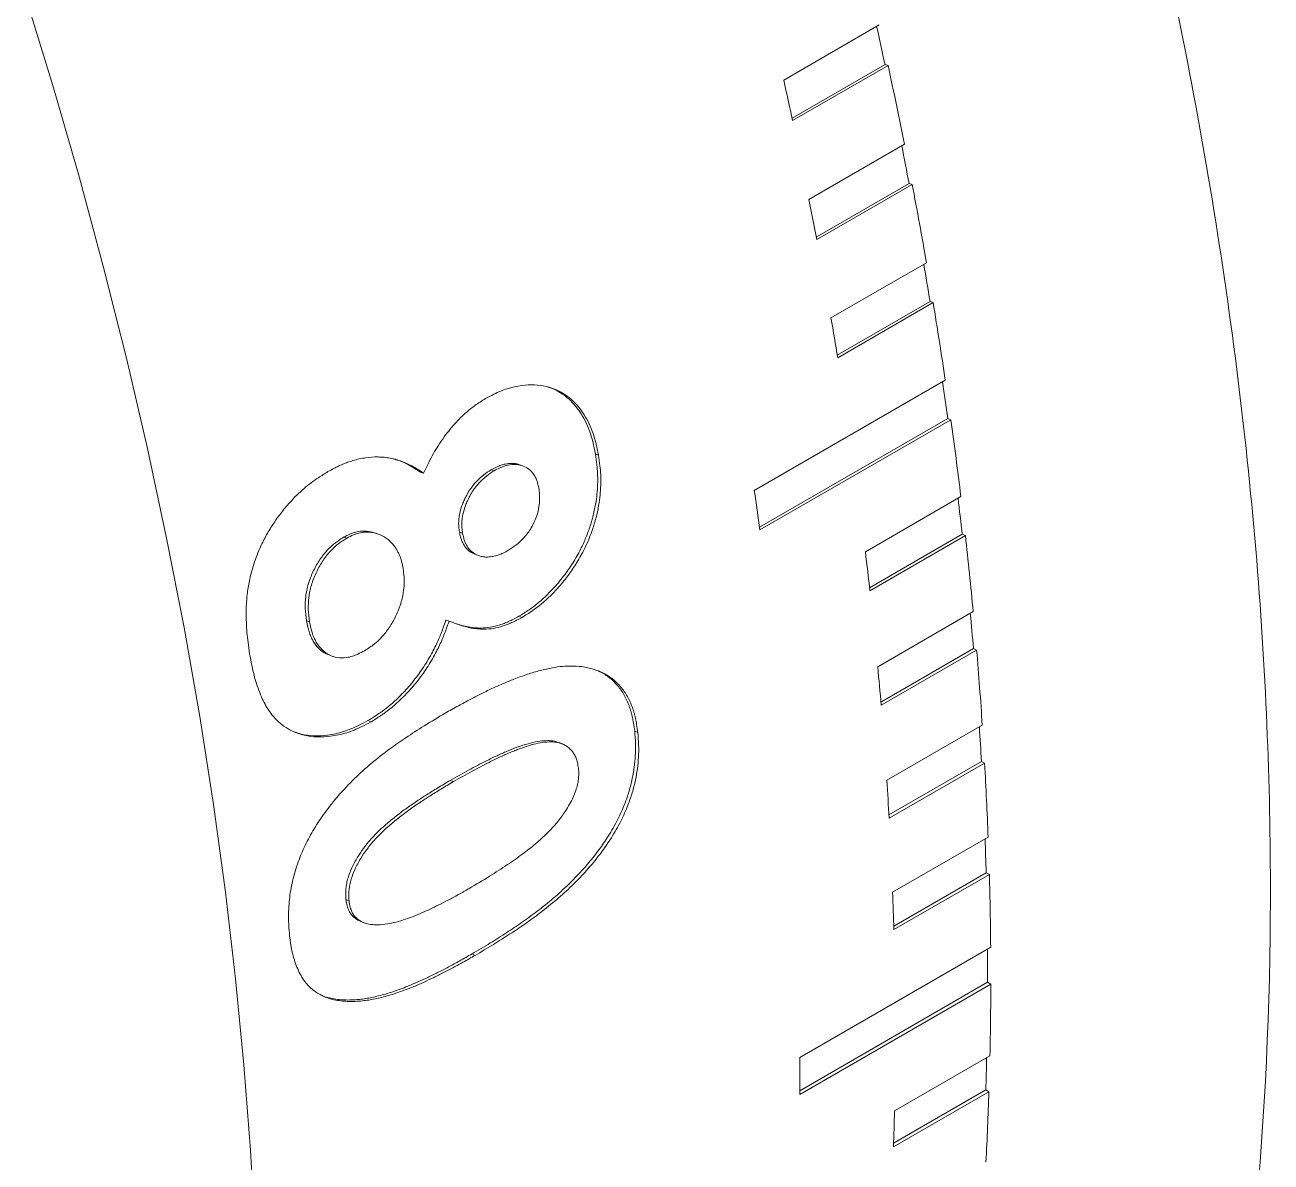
# Model space of a CAD drawing. Header units: inches. Extents: x 0.1 to 10.9, y 0 to 8.5.
# Drawn here: x 9.7561 to 9.9638, y 6.6437 to 6.8331 of the extents above; entities that cross this region are included whole.
import ezdxf

# ---------------------------------------------------------------- set-up
doc = ezdxf.new("R2010")
doc.units = ezdxf.units.IN
doc.header["$MEASUREMENT"] = 0

msp = doc.modelspace()

# ---------------------------------------------------------------- linework, layer by layer
at = {"color": 7, "linetype": 'Continuous', "lineweight": 18}
for p, q in [((9.8825830169, 6.8239497402), (9.8984929194, 6.8331343315)), ((9.8994601632, 6.8265272347), (9.8839796256, 6.8175905106)), ((9.8999703578, 6.826399853), (9.8840604553, 6.8172152617)), ((9.8999703578, 6.826399853), (9.8994601632, 6.8265272347)), ((9.8867819399, 6.8040600183), (9.9026918425, 6.8132446096)), ((9.903476129, 6.8067079112), (9.8880043533, 6.7977762452)), ((9.9039910538, 6.8065571852), (9.8880811513, 6.7973725939)), ((9.903476129, 6.8067079112), (9.9039910538, 6.8065571852)), ((9.8904517195, 6.7843175367), (9.9063616221, 6.793502128)), ((9.9069620003, 6.787043754), (9.8914999046, 6.7781176762)), ((9.907481031, 6.7868698664), (9.8915711284, 6.7776852752)), ((9.907481031, 6.7868698664), (9.9069620003, 6.787043754)), ((9.8776780033, 6.7555616429), (9.9094978085, 6.7739308254)), ((9.9099135503, 6.7675586071), (9.8785522367, 6.7494541061)), ((9.9104360576, 6.7673617688), (9.9099135503, 6.7675586071)), ((9.9104360576, 6.7673617688), (9.8786162524, 6.7489925863)), ((9.8517284888, 6.7614731914), (9.8512106845, 6.7616398004)), ((9.8389355608, 6.759732138), (9.8384217886, 6.7598917953)), ((9.822548411, 6.7584835098), (9.8220332737, 6.7586353576)), ((9.8338288828, 6.7590301995), (9.8343452833, 6.7588715253)), ((9.8961866962, 6.745369842), (9.9120965988, 6.7545544332)), ((9.8092385188, 6.7477829702), (9.8097543444, 6.747627437)), ((9.8147183067, 6.7484111111), (9.8142064962, 6.7485675012)), ((9.8285350618, 6.7486255432), (9.8290528521, 6.7484590158)), ((9.9123272003, 6.7482760972), (9.8968875788, 6.7393629934)), ((9.9128525504, 6.7480565469), (9.8969426478, 6.7388719556)), ((9.9123272003, 6.7482760972), (9.9128525504, 6.7480565469)), ((9.8313625558, 6.744840802), (9.8318843685, 6.7446674559)), ((9.8389876889, 6.7344245864), (9.8384664777, 6.7346123975)), ((9.8982449393, 6.7262118552), (9.9141548419, 6.7353964464)), ((9.8030432014, 6.7338789643), (9.8035609973, 6.7337124042)), ((9.8268121971, 6.7338036878), (9.8262920436, 6.7339845708)), ((9.8069229401, 6.728112369), (9.8074456682, 6.7279360449)), ((9.9142000233, 6.7292196055), (9.8987734134, 6.7203140132)), ((9.9147275794, 6.7289776094), (9.8988176768, 6.7197930181)), ((9.9147275794, 6.7289776094), (9.9142000233, 6.7292196055)), ((9.8138231155, 6.7170376901), (9.8133014486, 6.7172286024)), ((9.8997601394, 6.7072955038), (9.915670042, 6.7164800951)), ((9.8457071874, 6.7133506742), (9.8451856454, 6.7135644127)), ((9.8582758059, 6.7152710661), (9.8577502988, 6.7154920305)), ((9.9155297486, 6.710412239), (9.9001175094, 6.7015149427)), ((9.9160588709, 6.7101480905), (9.9001489683, 6.7009634993)), ((9.9155297486, 6.710412239), (9.9160588709, 6.7101480905)), ((9.8270210763, 6.7072767966), (9.8275453602, 6.7070663444)), ((9.9007304593, 6.688643725), (9.9166403618, 6.6978283163)), ((9.9163147638, 6.6918768027), (9.9009184156, 6.6829886801)), ((9.9168448107, 6.6915908222), (9.9009349082, 6.6824062309)), ((9.9168448107, 6.6915908222), (9.9163147638, 6.6918768027)), ((9.8096181914, 6.68743307), (9.8101437317, 6.6872118034)), ((9.8120054766, 6.683820629), (9.812534834, 6.6835924823)), ((9.831164501, 6.6781167483), (9.8306367014, 6.6783616873)), ((9.8852448197, 6.6610945439), (9.9170646249, 6.6794637265)), ((9.9170844458, 6.6733283061), (9.8852646407, 6.6549591236)), ((9.916554117, 6.6736357719), (9.885265468, 6.6555732194)), ((9.9170844458, 6.6733283061), (9.916554117, 6.6736357719)), ((9.9010324141, 6.6522240024), (9.9169423167, 6.6614085936)), ((9.9167774857, 6.6553826865), (9.9008675831, 6.6461980952)), ((9.9162475179, 6.6557112648), (9.900888311, 6.6468445834)), ((9.9162475179, 6.6557112648), (9.9167774857, 6.6553826865))]:
    msp.add_line(p, q, dxfattribs=at)
at = {"color": 7, "linetype": 'Continuous', "lineweight": 18, "flags": 128}
msp.add_lwpolyline([(9.7944917839, 6.6316288417), (9.7937199569, 6.6456726715), (9.7926401398, 6.6598663095), (9.7912530727, 6.6742000281), (9.7895597061, 6.6886640037), (9.7875612006, 6.7032483234), (9.7852589259, 6.7179429918), (9.7826544599, 6.7327379379), (9.7797495874, 6.7476230221), (9.7765462995, 6.7625880428), (9.7730467913, 6.7776227437), (9.7692534615, 6.7927168209), (9.7651689096, 6.8078599296), (9.760795935, 6.8230416914), (9.7561375348, 6.8382517016)], dxfattribs=at)
at = {"color": 7, "linetype": 'Continuous', "lineweight": 18}
for centre, radius, start, end in [((9.062044733, 6.6463362683), 0.8565823877885365, 12.1434701939, 12.5790311309), ((9.0761170697, 6.649106475), 0.8427141759388874, 11.2314747303, 12.1448425782), ((9.0454806518, 6.6367733772), 0.8577734902228433, 12.1434946193, 12.6040295876), ((9.0917106461, 6.6524661291), 0.8262891300513676, 10.7583990058, 11.2023670117), ((9.1062723071, 6.6549627653), 0.8119951151476759, 9.8236368088, 10.7598982447), ((9.0751597476, 6.6429107521), 0.8274658114010524, 10.7584279675, 11.2301408014), ((9.1222792527, 6.6580092372), 0.7952213030903429, 9.3382384454, 9.7913712302), ((9.1372302574, 6.6601860191), 0.7805991618260029, 8.3786705567, 9.3398715276), ((9.1057423174, 6.6484618172), 0.7963828365259997, 9.3382725702, 9.8221809922), ((9.1535478404, 6.6628750085), 0.7635756302119701, 7.8798718031, 8.3429424359), ((9.1687859672, 6.6646914553), 0.748722946000601, 6.8933531869, 7.8816461027), ((9.1211157294, 6.6441513869), 0.7647213344934788, 7.8799117975, 8.3770864952), ((9.1853097642, 6.6669847242), 0.731548111613641, 6.3800203418, 6.8538141836), ((9.2007315913, 6.6684066196), 0.7165614916902442, 5.3642953397, 6.3819435502), ((9.1688030276, 6.6574545054), 0.7326773558462619, 6.3800670026, 6.8916342065), ((9.2173565364, 6.6702724202), 0.6993322642792926, 4.8352368813, 5.3205468277), ((9.2328584936, 6.6712722031), 0.6843064840181169, 3.7879361365, 4.8373169088), ((9.2008659984, 6.6607514238), 0.7004444698045308, 4.8352911062, 5.3624345254), ((9.2494799328, 6.6726856322), 0.6671174214343721, 3.2419017808, 3.7395213412), ((9.2649593531, 6.6732427115), 0.6521446074970941, 2.1605411867, 3.24414662), ((9.2330063012, 6.6631742573), 0.6682120659419437, 3.2419645807, 3.7859264375), ((9.2814740925, 6.6741859879), 0.6350871143669755, 1.5962222081, 2.1069358252), ((9.2968302509, 6.6742869785), 0.6202559773719943, 0.478204582, 1.5986397491), ((9.2650180549, 6.6646846212), 0.6361637365844548, 1.5962947196, 2.1583755601), ((9.3131375881, 6.6747496399), 0.6034175569187432, 359.8942358072, 0.4188056683), ((9.3282727165, 6.6743885178), 0.5888126838757942, 358.7368561527, 359.896833593), ((9.2807899075, 6.656074064), 0.6044757613918734, 359.8943193053, 0.4758761841), ((9.344275441, 6.6743675352), 0.572276256083637, 358.1318201345, 358.6709685343), ((9.3590957116, 6.6735457082), 0.5579774695599172, 356.9322755455, 358.1346050435), ((9.3278565672, 6.6648872929), 0.5733157161726008, 358.1319160445, 358.7343585891)]:
    msp.add_arc(centre, radius, start, end, dxfattribs=at)
for points, knots in [([(9.924544160478002, 6.926425761457088), (9.927951070116373, 6.915916642012703), (9.930994119128183, 6.905375202811767), (9.936718465998581, 6.884432454944252), (9.939415183373328, 6.874040063363255), (9.946874403100475, 6.843016578987655), (9.950978260968208, 6.82252173269047), (9.957535642146706, 6.78196323011071), (9.959976262914378, 6.761785830861062), (9.963102725267595, 6.722403716185963), (9.963790819398774, 6.703259847320045), (9.963402060001298, 6.647480579451894), (9.95984265593111, 6.612401836190066), (9.94914554211925, 6.563181379505873), (9.944743655426725, 6.54756993713864), (9.93426170228482, 6.517893833167003), (9.928293643889356, 6.503893766912894), (9.921369587388577, 6.490622284831651)], [0, 0, 0, 0, 0.0624999999999999, 0.0624999999999999, 0.1249999999999999, 0.1249999999999999, 0.2499999999999999, 0.2499999999999999, 0.3749999999999999, 0.3749999999999999, 0.5, 0.5, 0.75, 0.75, 0.875, 0.875, 1, 1, 1, 1]), ([(9.832865762944882, 6.770870691385332), (9.833334327550308, 6.771117998452916), (9.834181078962803, 6.771564911442868), (9.835395501240228, 6.772132683742233), (9.836553150792842, 6.772549451196624), (9.837737010655783, 6.772868634264134), (9.839256718231336, 6.773132975266789), (9.841030191595953, 6.7732182159506), (9.842999138739456, 6.772958669539717), (9.844696203763311, 6.772381553696731), (9.846134707520704, 6.771588042987738), (9.847337213149567, 6.770654163930487), (9.848419134878421, 6.769515517774466), (9.849368477135721, 6.768189204115822), (9.85018031566764, 6.766696911875451), (9.850825311509402, 6.76515295867071), (9.851329420299406, 6.763392335836892), (9.851583549429696, 6.762170213718579), (9.851728488844447, 6.761473191443398)], [0, 0, 0, 0, 0.0584432354579371, 0.1056138077904617, 0.1501203727042851, 0.2001197226382534, 0.250039577112676, 0.3358803323524724, 0.4187157127630273, 0.5000207972344537, 0.5629139691448287, 0.6250042810532445, 0.687100343656649, 0.7500105457490087, 0.8122777161560295, 0.8750119614407578, 0.928714613947817, 1, 1, 1, 1]), ([(9.842975810423688, 6.772874723009963), (9.843421688518221, 6.772741487638246), (9.84434212824912, 6.772466445802388), (9.845618010422386, 6.771734957403106), (9.846822377952392, 6.770809429152594), (9.847903335690594, 6.769671004561115), (9.848852403478048, 6.768346970879105), (9.849663768123438, 6.766856774077463), (9.850308431408605, 6.765314691729566), (9.850812012859617, 6.763556465956443), (9.851065911726291, 6.762335814236266), (9.851210684491557, 6.761639800397082)], [0, 0, 0, 0, 0.1057573820714148, 0.2183181849204576, 0.3294067383509185, 0.440470040798223, 0.5529560648976641, 0.6643686690178643, 0.7764996239050707, 0.872560409940196, 1, 1, 1, 1]), ([(9.822548410999437, 6.758483509776648), (9.822835504486257, 6.759076668573527), (9.823367264914934, 6.760175329429948), (9.824190564890378, 6.761718205068584), (9.825052356368879, 6.763131180853801), (9.825986699776541, 6.764494446377412), (9.827102657745316, 6.765934547749758), (9.82836657893626, 6.767357937623608), (9.829742854922362, 6.768680975201097), (9.831246412662367, 6.769834865659575), (9.832284771575875, 6.770499057271973), (9.832865762944882, 6.770870691385332)], [0, 0, 0, 0, 0.1124221958096749, 0.2082306906326022, 0.3003988368592854, 0.4004697579133079, 0.5000368258373891, 0.627795267061263, 0.7500383006881102, 0.8601393140719836, 1, 1, 1, 1]), ([(9.851210684491557, 6.761639800397081), (9.851291722935079, 6.761049497998998), (9.851438177623692, 6.75998268883854), (9.851577980597094, 6.758435761577292), (9.85159728733508, 6.756934323395275), (9.851513747891062, 6.755375404802288), (9.85130245543937, 6.753608657411184), (9.850934368740733, 6.751707308108793), (9.850370041900423, 6.749694312970286), (9.84963897073128, 6.747713290422566), (9.848673155203858, 6.745612570789719), (9.847434493981499, 6.743426248900442), (9.84588588632579, 6.741213107077279), (9.844307856886084, 6.739347619346371), (9.842792477142124, 6.737812701408481), (9.841458680576123, 6.736642844428595), (9.840012637470847, 6.735596531099795), (9.839028941426374, 6.73497040672062), (9.838466477662513, 6.73461239747891)], [0, 0, 0, 0, 0.0583925593546138, 0.1055284840860342, 0.1499051061841416, 0.1997825440550653, 0.2498957642991239, 0.311989955515695, 0.3737966318061504, 0.4361378114053519, 0.4998148160256962, 0.5805532004082528, 0.6634536248568397, 0.7498274933941907, 0.8132551349400551, 0.8749085103732579, 0.9284744200429371, 1, 1, 1, 1]), ([(9.851728488844447, 6.761473191443398), (9.851809628179689, 6.760882318703943), (9.851956282226245, 6.759814354836812), (9.852096345826773, 6.758265848055475), (9.852116048497908, 6.756762963287906), (9.852032727853016, 6.75520234302598), (9.851821797853411, 6.753433904363876), (9.851454126430147, 6.751530793490264), (9.850890140200079, 6.74951619000516), (9.85015926316506, 6.747533296906372), (9.849193828197146, 6.745430860445276), (9.84795553556904, 6.743242928535767), (9.846407085283056, 6.741028389185213), (9.844829415667244, 6.739161858460678), (9.84331392294986, 6.737626092155397), (9.841980505613233, 6.736455885584815), (9.840534145608856, 6.735408940045946), (9.839550442281933, 6.734782791320311), (9.838987688851269, 6.734424586428843)], [0, 0, 0, 0, 0.058417765894363, 0.1055862946582803, 0.1499810188488433, 0.1998776960601736, 0.250037612005283, 0.3121372341171426, 0.3739544321026554, 0.4363108922936426, 0.5000074350882815, 0.5807119750972131, 0.6635903380805034, 0.7499552243934804, 0.8133070012379472, 0.8749763779182727, 0.9284769398306031, 0.9999999999999999, 0.9999999999999999, 0.9999999999999999, 0.9999999999999999]), ([(9.806628088991692, 6.758712581744093), (9.806959118544714, 6.758891167999491), (9.807545111059222, 6.759207303546608), (9.808363294420312, 6.759627013303825), (9.809126596065584, 6.759972450649051), (9.809925891377299, 6.76027809454385), (9.811201824369807, 6.760691801761818), (9.812900097944475, 6.761074045007702), (9.814637044643717, 6.761190253835794), (9.815989388661533, 6.761111989940397), (9.816992534719622, 6.760968804674324), (9.817984552553169, 6.760739787357356), (9.819213919630092, 6.760352399010106), (9.820757838817899, 6.759631514216442), (9.82191309439279, 6.758890835598318), (9.822548410999437, 6.758483509776648)], [0, 0, 0, 0, 0.0604288557151909, 0.1069718905338581, 0.1487220157277238, 0.1980452392866411, 0.2500899306029721, 0.3764361056581467, 0.5000197314744668, 0.5617521093141952, 0.6238561543530889, 0.6865529820462489, 0.7500575161203771, 0.8625476352021587, 0.9999999999999999, 0.9999999999999999, 0.9999999999999999, 0.9999999999999999]), ([(9.817607843112944, 6.760828706204997), (9.817887449543887, 6.760745092361486), (9.818748655964557, 6.760487556157308), (9.820242038578213, 6.75977742972073), (9.821397790060454, 6.759040535093498), (9.822033273657336, 6.758635357634993)], [0, 0, 0, 0, 0.177911458700422, 0.5479791363378826, 1, 1, 1, 1]), ([(9.838420323018353, 6.759888682931046), (9.838413112813942, 6.759892111018133), (9.838075058176546, 6.76005283887985), (9.837300501991253, 6.760096882349107), (9.836322157276758, 6.760037611378817), (9.835450724170975, 6.75978190050964), (9.834677747914517, 6.759463827772646), (9.834126112485515, 6.759182034198824), (9.833828882839947, 6.759030199491211)], [0, 0, 0, 0, 0.0053319187626975, 0.2499901197891865, 0.5025251781563691, 0.6411540349483639, 0.8066482800069197, 1, 1, 1, 1]), ([(9.841767654058687, 6.756012480733192), (9.841705752580607, 6.756280368210688), (9.84159958234838, 6.756739835037298), (9.841422416768495, 6.757324842177058), (9.841229990125246, 6.757757154025281), (9.841021657367616, 6.758128867734081), (9.840750113871962, 6.758519698115918), (9.840401307299064, 6.758908165968323), (9.839801627083162, 6.759388897302181), (9.838947509436332, 6.759782500642089), (9.837826062827197, 6.759961515259225), (9.836837458486869, 6.759875128716169), (9.835967469270885, 6.759623844897387), (9.835194069728198, 6.759304835999285), (9.83464248413935, 6.759023248171124), (9.834345283331, 6.758871525334554)], [0, 0, 0, 0, 0.0729251496875732, 0.1250774669285784, 0.1657505077484726, 0.2073489595372022, 0.2501944742977114, 0.3099117844923013, 0.3709328824474741, 0.500084694268619, 0.6230719745299771, 0.7499976004518502, 0.8196667587056278, 0.9028343267686079, 1, 1, 1, 1]), ([(9.793662373244443, 6.727891388057389), (9.793562229152885, 6.728542245133844), (9.79337860735302, 6.729735641029432), (9.793163731862386, 6.731484153295066), (9.793036420096383, 6.733191483873682), (9.792991391924405, 6.734947761512874), (9.79303672725342, 6.73693106229338), (9.79324350019655, 6.739087154806616), (9.79364669430762, 6.741151511514345), (9.7941390954114, 6.74293166314927), (9.794660155422983, 6.744448135350179), (9.795355056572095, 6.746137620922012), (9.796264695853877, 6.747976613692142), (9.79743101725416, 6.749923771918387), (9.798764269367307, 6.751796624380242), (9.80011639069531, 6.753423036666066), (9.801434931808414, 6.754808587479832), (9.802628539775345, 6.755903925637644), (9.80383676505877, 6.75687057606361), (9.80515827152345, 6.757781089827121), (9.806102512385635, 6.758379499323406), (9.806628088991692, 6.758712581744093)], [0, 0, 0, 0, 0.057126763787067, 0.1047462613497678, 0.1507546621613515, 0.2010591240534162, 0.2500067264471554, 0.3123797505783981, 0.3740709011797329, 0.415394165200802, 0.4572463463707098, 0.4999455432898899, 0.5595395441072215, 0.6206240254334157, 0.6838930032314847, 0.7499716989753796, 0.8000268664081371, 0.8499676840115449, 0.8940121937580148, 0.9410058241294084, 1, 1, 1, 1]), ([(9.833828882839947, 6.759030199491211), (9.833400638867662, 6.758747060941384), (9.832635243057783, 6.758241010480247), (9.831655444638393, 6.757400061389675), (9.830909431268854, 6.756560377840604), (9.830290285412003, 6.755722656197659), (9.829777729823519, 6.754870896585614), (9.829361369874754, 6.754046110938061), (9.828934742447284, 6.753039675153049), (9.828624102017915, 6.751982747771006), (9.828453721569359, 6.75093325018815), (9.828395572984352, 6.750175216041383), (9.828437679261516, 6.749414289746389), (9.828499212173947, 6.74891590594285), (9.828535061781475, 6.748625543223953)], [0, 0, 0, 0, 0.1399134196198678, 0.2500657383493374, 0.3345729815675031, 0.4175522358129493, 0.5002138631413078, 0.5671289559002576, 0.6306333425358679, 0.7500092359854683, 0.8153363294485478, 0.8750184873540265, 0.9271846886556145, 1, 1, 1, 1]), ([(9.834345283331, 6.758871525334554), (9.83391704382357, 6.758588346856834), (9.833151642881752, 6.758082216362594), (9.832171880513695, 6.757240950310636), (9.831425950505158, 6.756400826969032), (9.830806892775469, 6.755562578309676), (9.830294452944665, 6.754710229272179), (9.82987821156932, 6.75388482681349), (9.829451704932064, 6.752877509603724), (9.82914125351457, 6.751819646124437), (9.828971068310643, 6.75076920118684), (9.82891306059095, 6.750010404925123), (9.828955314185038, 6.749248660465537), (9.829016945048805, 6.748749710897291), (9.829052852066253, 6.748459015785177)], [0, 0, 0, 0, 0.1398442922019051, 0.2499464694458673, 0.3344226039679504, 0.4173797041300603, 0.5000295097603362, 0.5669430101859536, 0.6304531839364789, 0.7498627691972014, 0.8152201062814028, 0.8749361478849451, 0.9271360217026439, 1, 1, 1, 1]), ([(9.836719500794732, 6.745613032341011), (9.837151996991322, 6.745899130529327), (9.837913271785983, 6.746402717245885), (9.838891058303885, 6.7472320998027), (9.839626224492353, 6.748066539826755), (9.840237632706595, 6.748912613210639), (9.84086967852432, 6.74999298512051), (9.841453550333991, 6.751332881746292), (9.841802904346633, 6.75275520684221), (9.8419238850005, 6.753950978517802), (9.84189592662974, 6.754984274965637), (9.841813469265166, 6.75564523573953), (9.841767654058687, 6.756012480733192)], [0, 0, 0, 0, 0.1420032657900839, 0.2499525033008943, 0.3338113353416824, 0.4167385956451347, 0.5001404319342352, 0.6265448877579509, 0.7499107060304844, 0.8331995621635447, 0.9073218439644586, 0.9999999999999999, 0.9999999999999999, 0.9999999999999999, 0.9999999999999999]), ([(9.81419262116687, 6.748527478068963), (9.81405017997401, 6.748583969271094), (9.813458386098457, 6.748818670671525), (9.812457091949303, 6.748837504040764), (9.811311991744244, 6.748684865341758), (9.810282520105714, 6.748318120397023), (9.809613181013162, 6.747975020272625), (9.809238518829899, 6.747782970169596)], [0, 0, 0, 0, 0.0944934412529935, 0.3925875562425678, 0.5977582378480546, 0.7748453982667347, 1, 1, 1, 1]), ([(9.809238518829899, 6.747782970169596), (9.808946915966416, 6.747592451968538), (9.808447493001728, 6.747266154881936), (9.807704917645564, 6.746735810298897), (9.807031015221336, 6.746156995255814), (9.806133017397752, 6.745233166682225), (9.80511306740628, 6.743881231559726), (9.804091539730363, 6.742018249450967), (9.803309662205832, 6.74000159097907), (9.80287882935887, 6.737936008498643), (9.802793149070013, 6.735865847224945), (9.80295657270732, 6.734567304273036), (9.803043201361929, 6.73387896425853)], [0, 0, 0, 0, 0.0731050730403659, 0.1252057400103906, 0.1885072606325166, 0.2503774595818739, 0.3741740210215285, 0.500478501671746, 0.6279458843446485, 0.7502908319505577, 0.867632555315288, 1, 1, 1, 1]), ([(9.809754344441451, 6.747627437034478), (9.809462745601776, 6.747436895016667), (9.808963327811608, 6.747110556017602), (9.808220764924515, 6.74658009737085), (9.807546890170904, 6.746001069479608), (9.806648930076308, 6.745076761182747), (9.805629076027667, 6.74372390279439), (9.804607803965432, 6.741859516627295), (9.803826254411618, 6.739841142261176), (9.803395829167762, 6.737773696875987), (9.80331055642115, 6.735701496452), (9.803474231939964, 6.734401526022872), (9.803560997274888, 6.733712404213491)], [0, 0, 0, 0, 0.0730641012497413, 0.1251359985771451, 0.1884044379022599, 0.2502457789828194, 0.3739993481594578, 0.5002853063123991, 0.627763389008637, 0.7501496458150826, 0.8675528886715194, 0.9999999999999999, 0.9999999999999999, 0.9999999999999999, 0.9999999999999999]), ([(9.819161401711193, 6.742596427367216), (9.819081532276195, 6.742952468124364), (9.818944847041772, 6.74356178149131), (9.818725570018021, 6.744344095071856), (9.81849309911892, 6.744933350866432), (9.818241236005635, 6.745449825416873), (9.817909680408224, 6.746011796096892), (9.817484174614298, 6.746593051590021), (9.816761565425352, 6.747350870539968), (9.815708901947799, 6.748072008515551), (9.8143123354935, 6.748589710306517), (9.812976822967734, 6.748692487094068), (9.811827228751302, 6.74852689426706), (9.81079858555577, 6.748163185086663), (9.81012908961814, 6.747819700100664), (9.809754344441451, 6.747627437034478)], [0, 0, 0, 0, 0.0730884943043291, 0.1250806141025444, 0.1655194768641898, 0.2071391917969429, 0.2501777944268444, 0.3114476409780359, 0.3731144351793794, 0.50008465275873, 0.627167289693553, 0.7499212870482479, 0.8343978133792053, 0.9073054559448808, 1, 1, 1, 1]), ([(9.828535061781475, 6.748625543223953), (9.82859805656541, 6.748347372912437), (9.82870612041232, 6.747870188103136), (9.828887298145574, 6.747263693056748), (9.829086201924587, 6.74681750779839), (9.829302092274792, 6.74643607906446), (9.829584991279708, 6.746037769136866), (9.829948138061457, 6.745645699252835), (9.830531744290417, 6.745174461164317), (9.831037316255994, 6.744981459167939), (9.831368345801938, 6.744855088705221)], [0, 0, 0, 0, 0.1496037185714838, 0.2566363805260677, 0.340326307277052, 0.4256713789356001, 0.5133952807336031, 0.6364578868402919, 0.7619662701955359, 1, 1, 1, 1]), ([(9.829052852066253, 6.748459015785177), (9.829115905087951, 6.748180510053561), (9.829224067954012, 6.747702753756783), (9.829405369742164, 6.747095496325888), (9.829604381686357, 6.746648730365508), (9.829820335868089, 6.746266680668307), (9.830103442673561, 6.745868123520961), (9.830466085546556, 6.745473564904684), (9.83108500999687, 6.744985922966057), (9.831838447909186, 6.744639878091012), (9.832715744607086, 6.744472625738046), (9.833506992308113, 6.744476799127597), (9.834313099200354, 6.74460598998148), (9.835088578244868, 6.744819319565375), (9.835881606710503, 6.745166722071063), (9.836415170338043, 6.745450928549094), (9.836719500794732, 6.745613032341011)], [0, 0, 0, 0, 0.072884007691705, 0.1250272064674015, 0.1657963279496676, 0.2073690742765673, 0.2500973358273217, 0.3100321177157241, 0.371150039816075, 0.4999844636449158, 0.5789824414002815, 0.6626074843350749, 0.7521249140407053, 0.8313519267775142, 0.9038076388745663, 1, 1, 1, 1]), ([(9.812748403221004, 6.728875586000275), (9.813038417428881, 6.729063368349134), (9.813534893694294, 6.729384833562704), (9.814189101946045, 6.729847137695533), (9.814705258095364, 6.730273502494907), (9.815169841619774, 6.730703582007293), (9.81591735410001, 6.731476459327949), (9.816890109665021, 6.732710226980972), (9.817937654456452, 6.73453481384476), (9.818748792412093, 6.736514804029569), (9.819186918060852, 6.738369352428092), (9.819355489165837, 6.739922369943342), (9.819330199736681, 6.741268712771733), (9.81922203640751, 6.742119493048459), (9.819161401711193, 6.742596427367216)], [0, 0, 0, 0, 0.07308824374004, 0.1251200020976201, 0.1666587448845324, 0.208307555025343, 0.2502451245426039, 0.3748805427293698, 0.5001505183272259, 0.6266508791968913, 0.7498975555006346, 0.834591837026293, 0.9072747315810779, 0.9999999999999999, 0.9999999999999999, 0.9999999999999999, 0.9999999999999999]), ([(9.838987688851269, 6.734424586428843), (9.838683290618514, 6.734263436719753), (9.838102691728144, 6.733956065216859), (9.837269252561754, 6.733559896629037), (9.83651694692479, 6.733239285311417), (9.835496731950538, 6.732879932108411), (9.834211713374515, 6.732567041748612), (9.832762445338373, 6.732434651705231), (9.83146215716394, 6.732508478054926), (9.830314485280324, 6.7326846626079), (9.829203688606977, 6.73295965628777), (9.828053588068663, 6.733339481442839), (9.827256694546032, 6.733637472240746), (9.826812197124687, 6.733803687848594)], [0, 0, 0, 0, 0.0724588810381109, 0.1382056181708026, 0.1973321479178055, 0.2499651097403412, 0.3783715763778228, 0.4999130911015562, 0.5961797195325969, 0.6973665820324205, 0.787718757701445, 0.8815921297865712, 1, 1, 1, 1]), ([(9.838466477662513, 6.73461239747891), (9.838163852308783, 6.734451730700049), (9.83758565060865, 6.734144757726543), (9.836753963378175, 6.733749099674371), (9.835999896566037, 6.733427936801293), (9.834977233756169, 6.733067899744396), (9.833690553467099, 6.732753780852547), (9.832241290231618, 6.732620808170786), (9.830941083149977, 6.732693453935457), (9.829793832567903, 6.732869861912594), (9.828743959358999, 6.733124916782593), (9.828105566911004, 6.733339439027372), (9.827809835010864, 6.733438815314279)], [0, 0, 0, 0, 0.0832391334504776, 0.1590382560008143, 0.2275064829690961, 0.2887920988330563, 0.4371726383996716, 0.5775286371377867, 0.6887594848369993, 0.8056128433809323, 0.9099511854029219, 1, 1, 1, 1]), ([(9.803043201361929, 6.73387896425853), (9.803120349310342, 6.733522800410057), (9.803252436291844, 6.732913003148655), (9.803483105972637, 6.732018701317917), (9.803770938146526, 6.731231886213317), (9.804273901745628, 6.730217278957749), (9.805088376585875, 6.729172554502134), (9.806058606973988, 6.728406288103306), (9.806732721449988, 6.728221138591371), (9.80693999230447, 6.728164210430189)], [0, 0, 0, 0, 0.1314782960541475, 0.2251073633982278, 0.3384232305224305, 0.4501759402101222, 0.6742941732379789, 0.8998548059328759, 1, 1, 1, 1]), ([(9.803560997274888, 6.733712404213491), (9.803638215793761, 6.73335580143937), (9.803770423117552, 6.732745254913602), (9.804001312475947, 6.731849968588047), (9.80428916370183, 6.731061690970042), (9.804793084377431, 6.730048049894679), (9.805601981416823, 6.728984086870483), (9.8068112351223, 6.728119430688428), (9.80819858023568, 6.727672756515124), (9.809530294640625, 6.727676267860235), (9.810686984542269, 6.727922466979051), (9.811706099465804, 6.728328960689318), (9.812375549294542, 6.728680046655359), (9.812748403221004, 6.728875586000275)], [0, 0, 0, 0, 0.0730722165032158, 0.1251083590866707, 0.1880837274942998, 0.250186428857429, 0.3747150472623515, 0.5000144815499293, 0.6232753941780322, 0.7498558071405902, 0.8335735336028696, 0.907307823827883, 1, 1, 1, 1]), ([(9.826292043563615, 6.733984570791559), (9.826137933703231, 6.733545882311256), (9.825864016800013, 6.732766151606796), (9.825462296151557, 6.731686508269838), (9.825051846988401, 6.730701109282441), (9.824584908835186, 6.72969927336493), (9.823797163780998, 6.728153478691736), (9.822630607350824, 6.726172471753887), (9.820994677509836, 6.723918834520281), (9.819215371765736, 6.721877009559456), (9.817796210317447, 6.720510613580872), (9.816820745604533, 6.71967575184321), (9.816326999899685, 6.719275040757123), (9.81583287487939, 6.718895898558189), (9.815224002907968, 6.718454536961678), (9.814380171133926, 6.717898714497339), (9.813699209868455, 6.717475695273097), (9.813301448573126, 6.717228602401425)], [0, 0, 0, 0, 0.0600013704638065, 0.1066472290950036, 0.1486370519642945, 0.1979281253243701, 0.2499738747724318, 0.3746903820438971, 0.4998475989870994, 0.6246818216469158, 0.7498601135473255, 0.7815946587435001, 0.8129991672788652, 0.8441016656288287, 0.8749310039383724, 0.9269450284455854, 0.9999999999999999, 0.9999999999999999, 0.9999999999999999, 0.9999999999999999]), ([(9.826812197124687, 6.733803687848594), (9.826658176419608, 6.733364707666073), (9.826384389014173, 6.732584375923359), (9.82598284735116, 6.731503937945504), (9.825572598393332, 6.73051778681638), (9.825105738544908, 6.729515115237201), (9.82431828099165, 6.727968248044733), (9.823151910259185, 6.725985747731512), (9.821516371281918, 6.723730837589167), (9.819737091257744, 6.721687745703443), (9.818318424356415, 6.7203210642248), (9.817343391751374, 6.719486167504694), (9.81685010412385, 6.719085723860108), (9.81635554008668, 6.718706141984013), (9.815746774004376, 6.718264462360119), (9.814902495501839, 6.71770820713939), (9.814221531609244, 6.717285188464322), (9.813823115522663, 6.717037690106621)], [0, 0, 0, 0, 0.0600166835601116, 0.1066857346622676, 0.1486836028608365, 0.1979816754135517, 0.2500611305378198, 0.3747685999992608, 0.4999498923522887, 0.6247310931325827, 0.7499243657388398, 0.7815659299125784, 0.8129343401138348, 0.8440576336997533, 0.8749645151117418, 0.9268446548863933, 1, 1, 1, 1]), ([(9.813823115522663, 6.717037690106621), (9.813301487438697, 6.716765182463759), (9.812357027748437, 6.716271780187538), (9.81100484292252, 6.715646260392652), (9.809721441410199, 6.715187962670203), (9.808415776760278, 6.714836555553233), (9.806747256146894, 6.714545387210264), (9.804810740295146, 6.714449669182986), (9.802675874319725, 6.714732354927129), (9.800840413872606, 6.715364664572711), (9.799294207728897, 6.716251807935433), (9.798162828717029, 6.717208174231801), (9.797282813981493, 6.71820118537792), (9.796600522474703, 6.719160653229952), (9.79596581564591, 6.720273658061606), (9.795375559881293, 6.721568205173877), (9.794848969947427, 6.722988459635038), (9.794390795141961, 6.724468264958293), (9.794010438587353, 6.726097236442905), (9.793785850925536, 6.72725490503661), (9.793662373244443, 6.727891388057389)], [0, 0, 0, 0, 0.0582531486442137, 0.1054731376934169, 0.150104753476394, 0.200102947097153, 0.2499929711689368, 0.3359979030132619, 0.4188448270372312, 0.4999848071279744, 0.5636202643752224, 0.6258092016970818, 0.666987322036042, 0.7082906291314743, 0.7500277854124874, 0.797552194011317, 0.8483283303898105, 0.8948047155534467, 0.9421639208489991, 1, 1, 1, 1]), ([(9.826176842860413, 6.718477889939996), (9.826915890358306, 6.718891461794556), (9.828304239134965, 6.719668383413229), (9.830256799405252, 6.720721497274253), (9.832114231863137, 6.721682504161453), (9.833939705111673, 6.722566840236538), (9.83579497151807, 6.723400451715081), (9.837767304036491, 6.724208202869273), (9.839827386616133, 6.724952774785471), (9.841986825068043, 6.725601269094827), (9.843933373308056, 6.726030972866076), (9.84564710314249, 6.726287154956677), (9.847268048854925, 6.726357424026086), (9.848319946160089, 6.726284184451483), (9.84891292251359, 6.726242897782464)], [0, 0, 0, 0, 0.0976219065506108, 0.1833890986998844, 0.2573211986197939, 0.3418631876939053, 0.4227444353893088, 0.50003244454473, 0.5994575027149164, 0.6915669597448852, 0.782100671513421, 0.8549690867293481, 0.9182430626317387, 1, 1, 1, 1]), ([(9.84891292251359, 6.726242897782464), (9.849259186788123, 6.726175014045012), (9.84991780629247, 6.726045894303812), (9.850836838498356, 6.725806360385918), (9.851641003258724, 6.725545899980573), (9.852687678621978, 6.72510233803597), (9.85392974784477, 6.724346286488743), (9.855298930430088, 6.723091881677296), (9.856438303370826, 6.721533850486193), (9.857107318317441, 6.720136651461431), (9.857464855990091, 6.719132540146275), (9.857628017798177, 6.718613568671464), (9.857773027844658, 6.718082689678064), (9.85792949841499, 6.717418796824107), (9.858098033554155, 6.71648071101371), (9.858210273810897, 6.715716976463057), (9.858275805862187, 6.715271066116842)], [0, 0, 0, 0, 0.0731472424260882, 0.1391313054643463, 0.1980489152947077, 0.2500362560088705, 0.3774211604734769, 0.4999685549378206, 0.6257565694524256, 0.7498628258496617, 0.7813302649665355, 0.812636889119798, 0.843824577346201, 0.8749356889894673, 0.9269805586587522, 0.9999999999999999, 0.9999999999999999, 0.9999999999999999, 0.9999999999999999]), ([(9.851492714327657, 6.725581413340084), (9.85160511743449, 6.725535094112133), (9.852278925498595, 6.725257430351796), (9.853403358519648, 6.724548815893753), (9.85477534867035, 6.723303814311018), (9.855913542437287, 6.721746301536739), (9.856582620298749, 6.720351335123879), (9.856939975793894, 6.719348414044117), (9.85710310753162, 6.71882999709813), (9.857248007243118, 6.718299931215858), (9.857404329092818, 6.717636878131393), (9.857572698422844, 6.716700068535492), (9.857684844229418, 6.715937252524934), (9.857750298783394, 6.715492030512086)], [0, 0, 0, 0, 0.0329054810094439, 0.1972541425420822, 0.3552802214310831, 0.5175211017736818, 0.6775105746217469, 0.7181121950735285, 0.7584854309893097, 0.7986843719055157, 0.8387638130287272, 0.9058935592417372, 1, 1, 1, 1]), ([(9.800234305851317, 6.681433708490225), (9.800187094069761, 6.681976030988944), (9.800103517876426, 6.682936072074159), (9.800043328841364, 6.684408742810197), (9.800082739307324, 6.685864670830587), (9.800197823289526, 6.687398364724546), (9.800407229936427, 6.688952787124109), (9.800724531531692, 6.690515921441368), (9.801148362631672, 6.692105908597831), (9.801801950105384, 6.694110279179231), (9.802814311003731, 6.696526390054878), (9.804051089169183, 6.69878747761522), (9.805193135228606, 6.700578856789737), (9.806149051579903, 6.701942424906088), (9.807189124436684, 6.703302908031721), (9.808806731287198, 6.705252537667908), (9.811004548787222, 6.707613243266659), (9.813922280936676, 6.710204616292273), (9.81678128132724, 6.712424624274434), (9.81972989741724, 6.714492037492693), (9.822804711319401, 6.7164723629691), (9.82500670465436, 6.717781966989372), (9.826176842860413, 6.718477889939996)], [0, 0, 0, 0, 0.0353073348278386, 0.0625024632469911, 0.0934387728966294, 0.125013193011531, 0.155484708935941, 0.1862998360564166, 0.2177229564865063, 0.2500035171572772, 0.3065838792081576, 0.3662988636389986, 0.39775180736535, 0.4304401977156738, 0.464484275425384, 0.4999905109276362, 0.5837431869873875, 0.663306311641478, 0.7499562520496761, 0.8222126104213896, 0.9055238661273213, 0.9999999999999999, 0.9999999999999999, 0.9999999999999999, 0.9999999999999999]), ([(9.813301448573126, 6.717228602401425), (9.812779626148856, 6.716955954737688), (9.811835045302326, 6.716462419486927), (9.810482700236857, 6.715836624068129), (9.809199197108326, 6.7153781450586), (9.807893915787359, 6.715026775895438), (9.806224727821661, 6.714732516219784), (9.804293921670409, 6.714651361945655), (9.802461621107687, 6.714838612649702), (9.801455586766183, 6.715221532755852), (9.801108555832247, 6.715353620813463)], [0, 0, 0, 0, 0.126019892196913, 0.2281158702925107, 0.3246456091641209, 0.4327841942517599, 0.5405858152307689, 0.7265824896419337, 0.9056847961748062, 1, 1, 1, 1]), ([(9.84516436607675, 6.713511663291773), (9.84491937798776, 6.713618036902373), (9.844326082571598, 6.713875645245006), (9.843212893136682, 6.713921004642891), (9.841868859812463, 6.713827268555142), (9.840340659170264, 6.713509918443239), (9.83903110630051, 6.713114961315386), (9.837985920764064, 6.712741487377633), (9.837248619152062, 6.712456289700786), (9.836469903736248, 6.712134893761498), (9.835649771375813, 6.711777190500555), (9.834788225003377, 6.711383180943332), (9.833885255193325, 6.710952926801887), (9.83233102038239, 6.71018462889167), (9.830035002601761, 6.708982546712046), (9.828061529060706, 6.707865647250126), (9.827021076252288, 6.707276796597862)], [0, 0, 0, 0, 0.0472895306786779, 0.1145225545444405, 0.1893393311237538, 0.2725725772569378, 0.3648273826446933, 0.4025216717988687, 0.4424505740244152, 0.4846325818994202, 0.5290833760557324, 0.5758163533974582, 0.624843039994189, 0.6761734168038648, 0.8292724625292661, 1, 1, 1, 1]), ([(9.84838868986145, 6.709290147734492), (9.848330552268509, 6.709616106271698), (9.84822607383953, 6.71020188277457), (9.847999706510677, 6.710996383180796), (9.847679067155465, 6.711652758841224), (9.847124470640983, 6.712421675879744), (9.846243097458983, 6.713179712911923), (9.845031275798636, 6.713615999009667), (9.843741841905599, 6.713717949307536), (9.842392129379695, 6.713611336231411), (9.8408656021116, 6.71329892358973), (9.839555505211084, 6.7129031996272), (9.838510331737016, 6.712530103626826), (9.837773000567713, 6.712245035447266), (9.836994270515943, 6.711923787661583), (9.836174121392204, 6.711566209547878), (9.835312561075371, 6.711172314203367), (9.83440957869261, 6.710742159927436), (9.832855328341884, 6.709974004858405), (9.830559293560443, 6.708772058325179), (9.828585814821896, 6.70765518224284), (9.82754536015647, 6.707066344416583)], [0, 0, 0, 0, 0.0358840991768958, 0.0644869200381965, 0.0931608258769547, 0.1242590146376699, 0.1862374817975867, 0.2497044739799943, 0.302664841449537, 0.3615927223720343, 0.4271450781930133, 0.4997993907806046, 0.5294845393307005, 0.560929234852068, 0.5941480733870892, 0.6291534317768213, 0.6659558844609558, 0.7045645293004269, 0.7449872446262206, 0.8655525362960377, 1, 1, 1, 1]), ([(9.857750298783394, 6.715492030512086), (9.857803537142168, 6.714795679993761), (9.857906349226713, 6.713450911860187), (9.857877215115792, 6.711421146528301), (9.85769045885923, 6.709386857033453), (9.857318488772147, 6.707319967605727), (9.856755776307011, 6.705203556231536), (9.855925029273548, 6.702861494823379), (9.85473756759392, 6.700294482561549), (9.85346412118259, 6.698131249673502), (9.852386730734594, 6.696531436000662), (9.851602586485559, 6.69544866205745), (9.850766663126102, 6.694370249153412), (9.849878808068704, 6.693296349238913), (9.848546103180649, 6.691776800669483), (9.846674196871318, 6.689851058341746), (9.844174596878155, 6.687593503455457), (9.841553654846608, 6.685486986593655), (9.838946288522514, 6.683592519849482), (9.836343111784803, 6.681850764228738), (9.833590517300342, 6.680112242748253), (9.831653249625992, 6.6789641365027), (9.830636701353736, 6.678361687271892)], [0, 0, 0, 0, 0.0445585681897528, 0.086049971964339, 0.1248555533619801, 0.1667723981461011, 0.2082245521470172, 0.2498067734896178, 0.3068212348485223, 0.3667071566724574, 0.3917557128984769, 0.4175237846302283, 0.4440730878343544, 0.471460057521162, 0.4997361135551113, 0.5645377993906434, 0.6344517615622169, 0.7099082170624165, 0.7798958368694344, 0.8456692028224156, 0.9190175383070598, 1, 1, 1, 1]), ([(9.858275805862187, 6.715271066116842), (9.858329118691657, 6.714574040266375), (9.85843208281136, 6.713227860485318), (9.858403154807506, 6.711195878078795), (9.858216750954417, 6.709159659296986), (9.857845115708875, 6.707090891389525), (9.857282549492348, 6.704972509474219), (9.85645217301757, 6.702628421587205), (9.855265151047815, 6.700059378086006), (9.853991958081487, 6.697894763161821), (9.852914640400119, 6.69629380892852), (9.852130476432437, 6.695210201688299), (9.851294477076634, 6.694130908497153), (9.850406485005117, 6.693056088581581), (9.849074125271239, 6.691535826489442), (9.847202678482732, 6.689609442076901), (9.84470334321459, 6.687351205466072), (9.842082307894529, 6.685243857178278), (9.83947504202011, 6.683348631064056), (9.836872052250888, 6.681606695162169), (9.834119220065979, 6.679867875134516), (9.832181459209554, 6.678719452948332), (9.831164500980986, 6.678116748343046)], [0, 0, 0, 0, 0.0445858545719858, 0.0861095408523648, 0.1249516261287354, 0.1668789881245205, 0.2083539324657446, 0.2499706686087258, 0.3069829743134512, 0.3668684978279918, 0.3919176370973878, 0.4176867892199226, 0.4442377137433172, 0.4716268822957931, 0.4999057451445867, 0.5646598458563774, 0.6345463324306851, 0.7099961541226725, 0.7799579545516485, 0.8456875592099068, 0.919015132382356, 1, 1, 1, 1]), ([(9.830172636273698, 6.689259321390127), (9.831306196325484, 6.689933962841793), (9.833437102767688, 6.691202177801621), (9.836413600959562, 6.693123970464693), (9.83896841086701, 6.694911341972928), (9.84086058116014, 6.69638109317154), (9.842207782139873, 6.697555155661821), (9.843141959823758, 6.698441361025447), (9.844005499234918, 6.699337352743167), (9.844798164564196, 6.700243552332768), (9.845520246757339, 6.701159750467354), (9.846230198561793, 6.702172910659068), (9.846902519480148, 6.703270582261441), (9.847501960551842, 6.704444449474984), (9.847937679702767, 6.705540162547556), (9.848225358105518, 6.706553542568925), (9.84839069823033, 6.707461321128552), (9.84843701874062, 6.708375585815918), (9.848406048015697, 6.708961666976761), (9.84838868986145, 6.709290147734492)], [0, 0, 0, 0, 0.1522458398701123, 0.2861971365941464, 0.4020497105213312, 0.5001078704528352, 0.5473330173737048, 0.5921219003607641, 0.6346126520218848, 0.6749670113136729, 0.713373717111083, 0.7500515876240292, 0.7954278753106521, 0.8368595268326363, 0.8750584441948762, 0.9068013673826146, 0.9375429128290642, 0.964994692390472, 1, 1, 1, 1]), ([(9.827021076252288, 6.707276796597862), (9.826324639082527, 6.706864263067047), (9.825007539808633, 6.706084081253835), (9.823151973751276, 6.704932958628156), (9.8213597405814, 6.70376874833048), (9.819610718624007, 6.702554691731588), (9.817885500616798, 6.701257977453092), (9.816477224281927, 6.700105398629715), (9.8153507401382, 6.699090805842991), (9.814466585314088, 6.698214158095872), (9.81352041186991, 6.697180710072089), (9.812541697510701, 6.695966074591293), (9.81168993354371, 6.694710425200024), (9.811061891240358, 6.693627218118074), (9.810485981224284, 6.692482724763087), (9.810033553246091, 6.691301455935705), (9.809744194816885, 6.690123253188993), (9.809610775688917, 6.689235996207594), (9.809571751888758, 6.688338022621696), (9.809601962627495, 6.68774931563058), (9.809618191437938, 6.687433069998559)], [0, 0, 0, 0, 0.0959105117640285, 0.1813855878006167, 0.2564605474871263, 0.3446761669390586, 0.4259004336815885, 0.5003042031379664, 0.546606006713929, 0.5908140556369206, 0.6330891331457066, 0.693269432457204, 0.7502425114205755, 0.7843377642012654, 0.8163269138092153, 0.8751569017040884, 0.9061181421535522, 0.9357662763910125, 0.9654944907631539, 1, 1, 1, 1]), ([(9.82754536015647, 6.707066344416583), (9.826848924285732, 6.70665379927765), (9.825531826833553, 6.70587359513506), (9.823676270488852, 6.704722383885856), (9.821884051961772, 6.703558029133235), (9.820135052624352, 6.702343743913369), (9.818409870356865, 6.701046694586097), (9.8170016372881, 6.699893738920788), (9.8158752022043, 6.698878744288336), (9.814991092698682, 6.698001688243481), (9.814044966541495, 6.696967682414573), (9.813066313667274, 6.695752291684572), (9.812214666976125, 6.694495811149606), (9.811586734805548, 6.693411831363529), (9.811010895821349, 6.692266365525574), (9.810558605550138, 6.691084068613377), (9.810269402344735, 6.689904831082622), (9.81013609104136, 6.689016693595781), (9.81009717916645, 6.688117772975832), (9.810127463260681, 6.687528407782716), (9.81014373174439, 6.687211803364285)], [0, 0, 0, 0, 0.0958854522458714, 0.1813382827631491, 0.2563938847606311, 0.3445872485818424, 0.4257919012256643, 0.5001790451160353, 0.5464717248734923, 0.590672577511233, 0.6329426744882504, 0.6931203011064728, 0.7500974129906038, 0.7841990031603349, 0.8161974942609642, 0.8750555893248271, 0.9060376383775651, 0.935709129245762, 0.9654632238497023, 1, 1, 1, 1]), ([(9.814592212088352, 6.683209353186648), (9.815118322110873, 6.683221490344502), (9.816101315947712, 6.683244167637952), (9.817635634830102, 6.683564381499163), (9.819144201691522, 6.6840039548769), (9.820730289148795, 6.684566437050218), (9.8222328236568, 6.685177262633061), (9.82370110403773, 6.68583923355893), (9.825141587296567, 6.686539752957189), (9.826707504404425, 6.687346515744694), (9.828399125128174, 6.688257794836374), (9.829567211154439, 6.688917429355913), (9.830172636273698, 6.689259321390127)], [0, 0, 0, 0, 0.1052071475622431, 0.19657100837861, 0.2966544341623643, 0.3949632055333081, 0.499970884686403, 0.5837110192936997, 0.6755322020743934, 0.7754924121260082, 0.8836365386566218, 1, 1, 1, 1]), ([(9.809618191437938, 6.687433069998559), (9.809677993115807, 6.687074370698565), (9.809788081398871, 6.686414044910411), (9.810096161591042, 6.685545679869482), (9.810549736583534, 6.684854467911469), (9.81112091809339, 6.684312094401763), (9.81162162032022, 6.68397272420302), (9.81193339724537, 6.683863085441513), (9.812011725550025, 6.683835540688774)], [0, 0, 0, 0, 0.2050407277262175, 0.3774573302524199, 0.5593155846878669, 0.7553420576969749, 0.938534123936753, 1, 1, 1, 1]), ([(9.81014373174439, 6.687211803364285), (9.810203597538104, 6.68685271411116), (9.810313800736632, 6.686191689145228), (9.810621771483703, 6.685321671752492), (9.81107628014251, 6.684631459908824), (9.811644215906687, 6.684079903610724), (9.812308856180243, 6.683666499796983), (9.812920031040031, 6.683436807070591), (9.813487167382805, 6.68331588984694), (9.814004690507696, 6.683248921399164), (9.814386059255273, 6.683223237100667), (9.814592212088352, 6.683209353186648)], [0, 0, 0, 0, 0.1356714064543865, 0.2497490137859376, 0.3700561791138385, 0.4997139737158424, 0.6208625205743674, 0.7498063279587786, 0.8186021073325693, 0.9019434871756723, 1, 1, 1, 1]), ([(9.831164500980986, 6.678116748343046), (9.830487052587726, 6.677734231030072), (9.829174804374189, 6.676993277673932), (9.827267314774906, 6.675961889584097), (9.825485610304268, 6.675036014486031), (9.823829450694202, 6.674218255858436), (9.822173960405934, 6.673449780698332), (9.820643139458682, 6.672800264186416), (9.819209894171596, 6.672246727472467), (9.81797062749359, 6.671811915234604), (9.816773870950287, 6.671437173366037), (9.81561955349974, 6.671122526977487), (9.814507667024285, 6.670868188417539), (9.813437974555036, 6.67067351043861), (9.811884512123243, 6.670473038463725), (9.8099305134992, 6.670392394599108), (9.808025434705435, 6.670610799795811), (9.806665886641413, 6.670980906666666), (9.805742781903007, 6.671344565547275), (9.80489530729451, 6.671800463453656), (9.803795574671133, 6.672580805940073), (9.802553388944897, 6.673920951585831), (9.801602195928307, 6.67572259717941), (9.801023898437249, 6.677353410965864), (9.80068470590967, 6.678587551899834), (9.800430699528947, 6.679956212522788), (9.800305298690414, 6.680899619843642), (9.800234305851317, 6.681433708490225)], [0, 0, 0, 0, 0.0540564527910526, 0.1047097968069178, 0.1519740983050097, 0.1958666819231927, 0.23640919493984, 0.2835532546155214, 0.3175491919554336, 0.3504745066573022, 0.3823567278535843, 0.413226175470252, 0.443116251606415, 0.4720637488067739, 0.500109169543998, 0.5704566276004738, 0.634899731018812, 0.6652039622972127, 0.6943997919780829, 0.722642023628497, 0.7501015933020014, 0.8120470104858861, 0.8749748983253268, 0.9062661719251965, 0.9374909660090298, 0.964611928882235, 1, 1, 1, 1]), ([(9.830636701353736, 6.678361687271892), (9.829959109550131, 6.67797907789402), (9.828646641225905, 6.677237978774555), (9.826738924562097, 6.676206376814411), (9.82495719480612, 6.675280364132197), (9.82330121203742, 6.674462539448494), (9.821645867021992, 6.673693951077321), (9.82011505962587, 6.673044261693563), (9.818681659468568, 6.672490378085928), (9.817442272364962, 6.672055212431585), (9.81624549643817, 6.671680102175384), (9.815091257670442, 6.671365066205107), (9.813979558702545, 6.671110343108891), (9.812910124484956, 6.670915190728464), (9.8113569367855, 6.670714319712388), (9.809401889425528, 6.670629832100042), (9.807500423514314, 6.670855623212947), (9.80625191376307, 6.671177474026372), (9.805743086457577, 6.671389326153135), (9.805550231718339, 6.671469621935658)], [0, 0, 0, 0, 0.0790877131022566, 0.1531897489458902, 0.2223266376991014, 0.2865236732586194, 0.3458124722058787, 0.4147768142498653, 0.4645124440932918, 0.5126777765104373, 0.5593129692193692, 0.6044622630375297, 0.64817441062382, 0.6905031306834452, 0.731507579442257, 0.8344065706592576, 0.9286484750166223, 0.9729564832778752, 0.9999999999999999, 0.9999999999999999, 0.9999999999999999, 0.9999999999999999])]:
    msp.add_open_spline(points, degree=3, knots=knots, dxfattribs=at)

doc.saveas('drawing.dxf')
